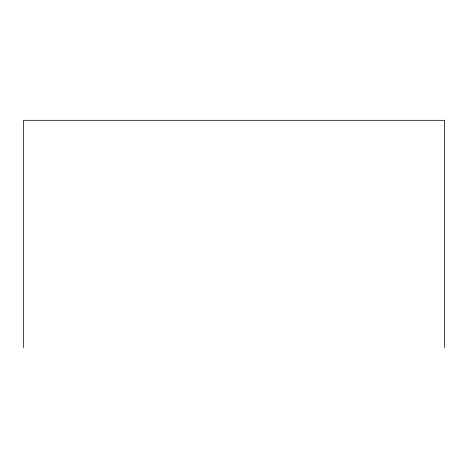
<?xml version="1.0" encoding="UTF-8"?>
<svg xmlns="http://www.w3.org/2000/svg" width="468" height="468" viewBox="0 0 468 468"><rect width="100%" height="100%" fill="white"/><g stroke="black" fill="none" stroke-linecap="round" stroke-linejoin="round"><path stroke-width="0.7" d="M444.6 347.683L444.6 120.317L23.4 120.317L23.4 347.683"/></g></svg>
